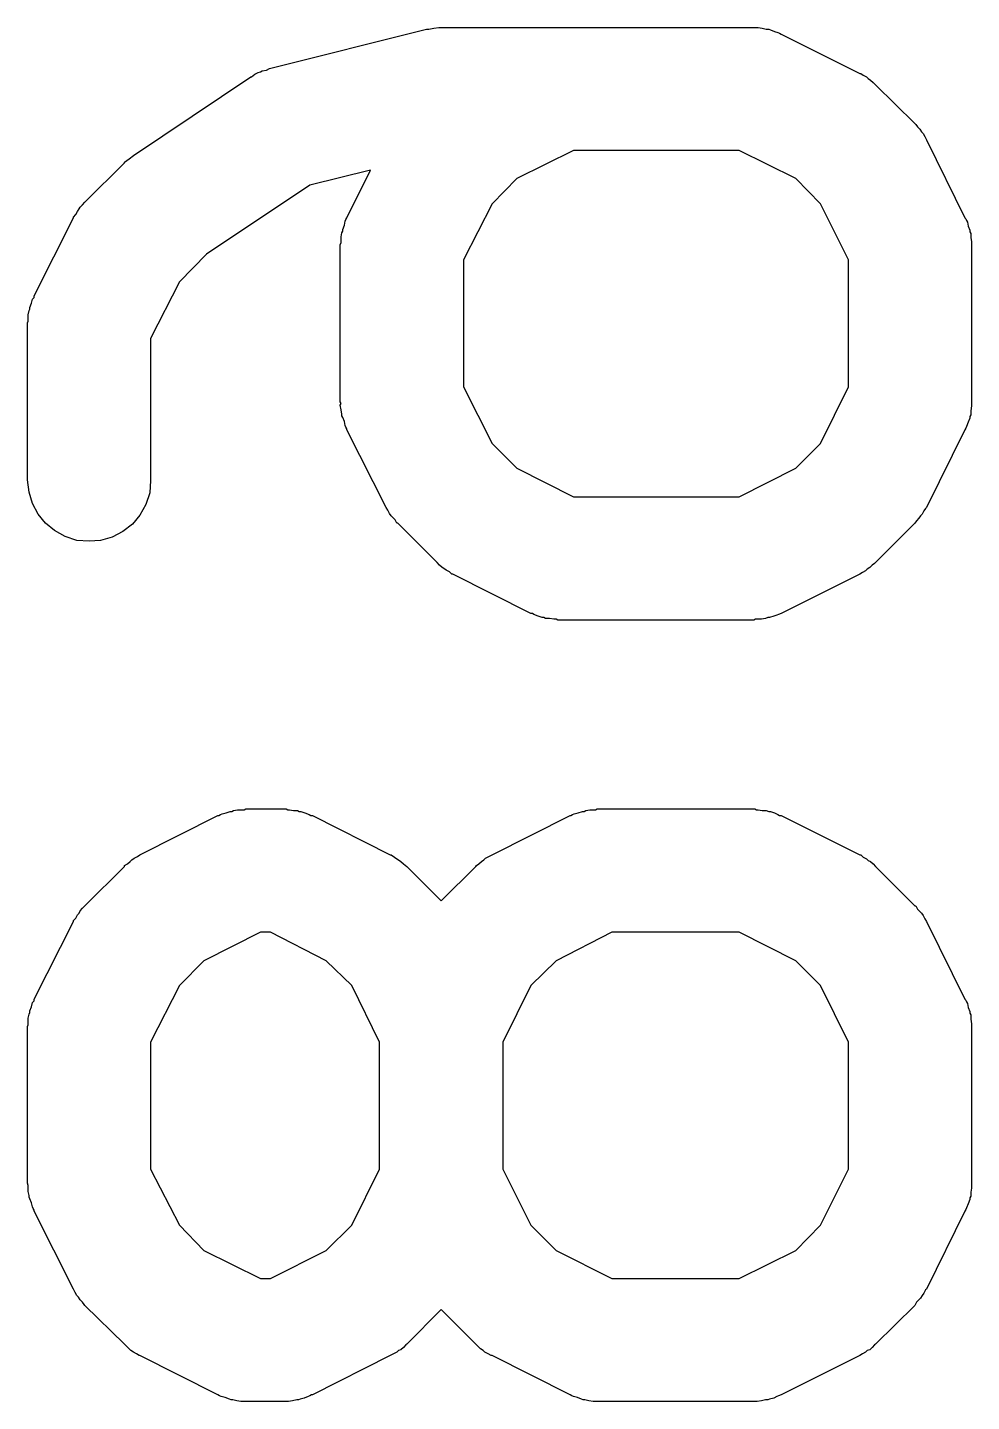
# Model space of a CAD drawing. Extents: x 94.5 to 145.5, y -143.6 to -114.4.
# Drawn here: x 100.342 to 101.492, y -137.235 to -135.561 of the extents above; entities that cross this region are included whole.
import ezdxf

# ---------------------------------------------------------------- set-up
doc = ezdxf.new("R2010")
doc.units = 0
doc.layers.add('BLACK', color=7, linetype='CONTINUOUS')

msp = doc.modelspace()

# ---------------------------------------------------------------- linework, layer by layer
at = {"layer": 'BLACK', "linetype": 'CONTINUOUS'}
for p, q in [((100.637, -135.611), (100.828, -135.563)), ((100.828, -135.563), (100.829, -135.563)), ((100.829, -135.563), (100.83, -135.563)), ((100.83, -135.563), (100.831, -135.563)), ((100.831, -135.563), (100.837, -135.562)), ((100.837, -135.562), (100.843, -135.561)), ((100.843, -135.561), (100.845, -135.561)), ((100.845, -135.561), (100.846, -135.561)), ((100.846, -135.561), (101.227, -135.561)), ((101.227, -135.561), (101.228, -135.561)), ((101.228, -135.561), (101.23, -135.561)), ((101.23, -135.561), (101.232, -135.561)), ((101.232, -135.561), (101.237, -135.562)), ((101.237, -135.562), (101.242, -135.563)), ((101.242, -135.563), (101.245, -135.563)), ((101.245, -135.563), (101.247, -135.564)), ((101.247, -135.564), (101.252, -135.566)), ((101.252, -135.566), (101.256, -135.567)), ((101.256, -135.567), (101.258, -135.568)), ((101.258, -135.568), (101.26, -135.569)), ((101.26, -135.569), (101.356, -135.617)), ((100.471, -135.717), (100.614, -135.621)), ((100.614, -135.621), (100.615, -135.621)), ((100.615, -135.621), (100.619, -135.618)), ((100.619, -135.618), (100.623, -135.616)), ((100.623, -135.616), (100.626, -135.615)), ((100.626, -135.615), (100.628, -135.614)), ((100.628, -135.614), (100.633, -135.613)), ((100.633, -135.613), (100.637, -135.611)), ((101.356, -135.617), (101.357, -135.617)), ((101.357, -135.617), (101.36, -135.619)), ((101.36, -135.619), (101.364, -135.621)), ((101.364, -135.621), (101.366, -135.623)), ((101.366, -135.623), (101.369, -135.625)), ((101.369, -135.625), (101.372, -135.628)), ((101.372, -135.628), (101.375, -135.631)), ((101.375, -135.631), (101.423, -135.678)), ((101.423, -135.678), (101.424, -135.679)), ((101.424, -135.679), (101.426, -135.682)), ((101.426, -135.682), (101.429, -135.685)), ((101.429, -135.685), (101.431, -135.688)), ((101.431, -135.688), (101.433, -135.69)), ((101.433, -135.69), (101.435, -135.694)), ((101.435, -135.694), (101.437, -135.698)), ((101.007, -135.711), (100.938, -135.745)), ((101.209, -135.711), (101.007, -135.711)), ((101.278, -135.745), (101.209, -135.711)), ((101.437, -135.698), (101.484, -135.793)), ((100.412, -135.774), (100.46, -135.726)), ((100.46, -135.725), (100.466, -135.721)), ((100.46, -135.726), (100.46, -135.725)), ((100.46, -135.726), (100.46, -135.726)), ((100.46, -135.726), (100.46, -135.726)), ((100.46, -135.726), (100.46, -135.726)), ((100.466, -135.721), (100.471, -135.717)), ((100.76, -135.735), (100.686, -135.753)), ((100.731, -135.793), (100.76, -135.735)), ((100.686, -135.753), (100.56, -135.837)), ((100.938, -135.745), (100.908, -135.776)), ((101.308, -135.776), (101.278, -135.745)), ((100.406, -135.78), (100.409, -135.777)), ((100.409, -135.777), (100.412, -135.774)), ((100.908, -135.776), (100.873, -135.844)), ((101.342, -135.844), (101.308, -135.776)), ((100.35, -135.888), (100.398, -135.793)), ((100.398, -135.792), (100.401, -135.789)), ((100.398, -135.793), (100.398, -135.792)), ((100.401, -135.789), (100.403, -135.785)), ((100.403, -135.785), (100.405, -135.782)), ((100.405, -135.782), (100.406, -135.78)), ((100.73, -135.795), (100.731, -135.793)), ((101.484, -135.793), (101.485, -135.794)), ((101.485, -135.794), (101.486, -135.796)), ((100.724, -135.816), (100.725, -135.811)), ((100.725, -135.811), (100.726, -135.809)), ((100.726, -135.807), (100.728, -135.802)), ((100.726, -135.809), (100.726, -135.807)), ((100.728, -135.802), (100.729, -135.797)), ((100.729, -135.797), (100.73, -135.795)), ((101.486, -135.796), (101.487, -135.798)), ((101.487, -135.798), (101.488, -135.803)), ((101.488, -135.803), (101.49, -135.808)), ((101.49, -135.808), (101.49, -135.81)), ((101.49, -135.81), (101.491, -135.812)), ((100.723, -135.826), (100.724, -135.823)), ((100.723, -135.827), (100.723, -135.826)), ((100.723, -136.017), (100.723, -135.827)), ((100.724, -135.821), (100.724, -135.816)), ((100.724, -135.823), (100.724, -135.821)), ((101.491, -135.812), (101.491, -135.817)), ((101.491, -135.817), (101.492, -135.822)), ((101.492, -135.822), (101.492, -135.824)), ((101.492, -135.824), (101.492, -135.827)), ((101.492, -135.827), (101.492, -136.017)), ((100.56, -135.837), (100.527, -135.871)), ((100.873, -135.844), (100.873, -135.999)), ((101.342, -135.999), (101.342, -135.844)), ((100.527, -135.871), (100.492, -135.94)), ((100.347, -135.897), (100.348, -135.892)), ((100.348, -135.892), (100.35, -135.89)), ((100.35, -135.89), (100.35, -135.888)), ((100.343, -135.911), (100.344, -135.906)), ((100.343, -135.916), (100.343, -135.911)), ((100.344, -135.906), (100.345, -135.904)), ((100.345, -135.902), (100.347, -135.897)), ((100.345, -135.904), (100.345, -135.902)), ((100.342, -135.921), (100.343, -135.919)), ((100.342, -135.922), (100.342, -135.921)), ((100.342, -136.112), (100.342, -135.922)), ((100.343, -135.919), (100.343, -135.916)), ((100.492, -135.94), (100.492, -136.112)), ((100.873, -135.999), (100.908, -136.068)), ((101.308, -136.068), (101.342, -135.999)), ((100.724, -136.019), (100.723, -136.017)), ((100.723, -136.021), (100.724, -136.019)), ((100.724, -136.027), (100.723, -136.021)), ((100.725, -136.032), (100.724, -136.027)), ((101.492, -136.022), (101.491, -136.028)), ((101.491, -136.028), (101.491, -136.033)), ((101.492, -136.017), (101.492, -136.018)), ((101.492, -136.018), (101.492, -136.02)), ((101.492, -136.02), (101.492, -136.022)), ((100.725, -136.034), (100.725, -136.032)), ((100.726, -136.036), (100.725, -136.034)), ((100.728, -136.041), (100.726, -136.036)), ((100.729, -136.046), (100.728, -136.041)), ((101.488, -136.042), (101.486, -136.047)), ((101.49, -136.037), (101.488, -136.042)), ((101.491, -136.033), (101.49, -136.035)), ((101.49, -136.035), (101.49, -136.037)), ((100.73, -136.048), (100.729, -136.046)), ((100.731, -136.05), (100.73, -136.048)), ((100.731, -136.051), (100.731, -136.05)), ((100.779, -136.146), (100.731, -136.051)), ((101.484, -136.051), (101.437, -136.146)), ((101.485, -136.049), (101.484, -136.051)), ((101.486, -136.047), (101.485, -136.049)), ((100.908, -136.068), (100.938, -136.098)), ((101.278, -136.098), (101.308, -136.068)), ((100.344, -136.127), (100.342, -136.112)), ((100.492, -136.112), (100.492, -136.113)), ((100.938, -136.098), (101.007, -136.133)), ((101.209, -136.133), (101.278, -136.098)), ((100.348, -136.141), (100.344, -136.127)), ((100.491, -136.128), (100.486, -136.142)), ((100.492, -136.113), (100.491, -136.128)), ((100.355, -136.154), (100.348, -136.141)), ((100.486, -136.142), (100.479, -136.155)), ((100.781, -136.149), (100.779, -136.146)), ((101.007, -136.133), (101.209, -136.133)), ((101.437, -136.146), (101.436, -136.147)), ((100.364, -136.165), (100.355, -136.154)), ((100.479, -136.155), (100.47, -136.166)), ((100.783, -136.153), (100.781, -136.149)), ((100.785, -136.156), (100.783, -136.153)), ((100.787, -136.158), (100.785, -136.156)), ((100.79, -136.161), (100.787, -136.158)), ((100.792, -136.165), (100.79, -136.161)), ((101.425, -136.162), (101.423, -136.165)), ((101.428, -136.159), (101.425, -136.162)), ((101.43, -136.156), (101.428, -136.159)), ((101.432, -136.154), (101.43, -136.156)), ((101.434, -136.15), (101.432, -136.154)), ((101.436, -136.147), (101.434, -136.15)), ((100.375, -136.174), (100.364, -136.165)), ((100.388, -136.181), (100.375, -136.174)), ((100.458, -136.175), (100.445, -136.182)), ((100.47, -136.166), (100.458, -136.175)), ((100.793, -136.165), (100.792, -136.165)), ((100.841, -136.213), (100.793, -136.165)), ((101.423, -136.165), (101.375, -136.213)), ((100.402, -136.186), (100.388, -136.181)), ((100.417, -136.187), (100.402, -136.186)), ((100.431, -136.186), (100.417, -136.187)), ((100.445, -136.182), (100.431, -136.186)), ((100.844, -136.216), (100.841, -136.213)), ((101.375, -136.213), (101.374, -136.214)), ((100.847, -136.219), (100.844, -136.216)), ((100.849, -136.22), (100.847, -136.219)), ((100.852, -136.222), (100.849, -136.22)), ((100.856, -136.224), (100.852, -136.222)), ((100.859, -136.227), (100.856, -136.224)), ((100.86, -136.227), (100.859, -136.227)), ((100.955, -136.275), (100.86, -136.227)), ((101.356, -136.227), (101.26, -136.275)), ((101.359, -136.225), (101.356, -136.227)), ((101.363, -136.223), (101.359, -136.225)), ((101.365, -136.221), (101.363, -136.223)), ((101.368, -136.219), (101.365, -136.221)), ((101.371, -136.216), (101.368, -136.219)), ((101.374, -136.214), (101.371, -136.216)), ((100.957, -136.275), (100.955, -136.275)), ((100.959, -136.276), (100.957, -136.275)), ((100.964, -136.278), (100.959, -136.276)), ((100.969, -136.28), (100.964, -136.278)), ((100.971, -136.28), (100.969, -136.28)), ((100.973, -136.281), (100.971, -136.28)), ((101.244, -136.28), (101.241, -136.281)), ((101.246, -136.28), (101.244, -136.28)), ((101.251, -136.278), (101.246, -136.28)), ((101.255, -136.277), (101.251, -136.278)), ((101.257, -136.276), (101.255, -136.277)), ((101.26, -136.275), (101.257, -136.276)), ((101.26, -136.275), (101.26, -136.275)), ((100.978, -136.281), (100.973, -136.281)), ((100.983, -136.282), (100.978, -136.281)), ((100.986, -136.282), (100.983, -136.282)), ((100.988, -136.283), (100.986, -136.282)), ((100.989, -136.283), (100.988, -136.283)), ((101.227, -136.283), (100.989, -136.283)), ((101.229, -136.282), (101.227, -136.283)), ((101.231, -136.282), (101.229, -136.282)), ((101.236, -136.282), (101.231, -136.282)), ((101.241, -136.281), (101.236, -136.282)), ((100.593, -136.515), (100.598, -136.514)), ((100.598, -136.514), (100.603, -136.514)), ((100.603, -136.514), (100.606, -136.514)), ((100.606, -136.514), (100.608, -136.513)), ((100.608, -136.513), (100.655, -136.513)), ((100.655, -136.513), (100.657, -136.513)), ((100.657, -136.513), (100.659, -136.514)), ((100.659, -136.514), (100.661, -136.514)), ((100.661, -136.514), (100.666, -136.515)), ((101.022, -136.515), (101.027, -136.514)), ((101.027, -136.514), (101.032, -136.514)), ((101.032, -136.514), (101.034, -136.514)), ((101.034, -136.514), (101.036, -136.513)), ((101.036, -136.513), (101.227, -136.513)), ((101.227, -136.513), (101.228, -136.513)), ((101.228, -136.513), (101.23, -136.514)), ((101.23, -136.514), (101.232, -136.514)), ((101.232, -136.514), (101.237, -136.515)), ((100.479, -136.569), (100.574, -136.521)), ((100.574, -136.521), (100.575, -136.521)), ((100.575, -136.521), (100.577, -136.52)), ((100.577, -136.52), (100.579, -136.519)), ((100.579, -136.519), (100.584, -136.518)), ((100.584, -136.518), (100.589, -136.516)), ((100.589, -136.516), (100.591, -136.516)), ((100.591, -136.516), (100.593, -136.515)), ((100.666, -136.515), (100.671, -136.515)), ((100.671, -136.515), (100.673, -136.516)), ((100.673, -136.516), (100.675, -136.516)), ((100.675, -136.516), (100.68, -136.518)), ((100.68, -136.518), (100.685, -136.52)), ((100.685, -136.52), (100.687, -136.521)), ((100.687, -136.521), (100.689, -136.521)), ((100.689, -136.521), (100.784, -136.569)), ((100.908, -136.569), (101.003, -136.521)), ((101.003, -136.521), (101.004, -136.521)), ((101.004, -136.521), (101.006, -136.52)), ((101.006, -136.52), (101.008, -136.519)), ((101.008, -136.519), (101.013, -136.518)), ((101.013, -136.518), (101.018, -136.516)), ((101.018, -136.516), (101.02, -136.516)), ((101.02, -136.516), (101.022, -136.515)), ((101.237, -136.515), (101.242, -136.515)), ((101.242, -136.515), (101.245, -136.516)), ((101.245, -136.516), (101.247, -136.516)), ((101.247, -136.516), (101.252, -136.518)), ((101.252, -136.518), (101.256, -136.52)), ((101.256, -136.52), (101.258, -136.521)), ((101.258, -136.521), (101.26, -136.521)), ((101.26, -136.521), (101.356, -136.569)), ((100.46, -136.582), (100.464, -136.58)), ((100.464, -136.58), (100.467, -136.577)), ((100.467, -136.577), (100.469, -136.575)), ((100.469, -136.575), (100.472, -136.573)), ((100.472, -136.573), (100.476, -136.571)), ((100.476, -136.571), (100.479, -136.569)), ((100.784, -136.569), (100.785, -136.569)), ((100.785, -136.569), (100.789, -136.572)), ((100.789, -136.572), (100.792, -136.574)), ((100.792, -136.574), (100.795, -136.576)), ((100.795, -136.576), (100.797, -136.577)), ((100.797, -136.577), (100.8, -136.58)), ((100.8, -136.58), (100.804, -136.583)), ((100.889, -136.582), (100.892, -136.58)), ((100.892, -136.58), (100.895, -136.577)), ((100.895, -136.577), (100.898, -136.575)), ((100.898, -136.575), (100.9, -136.573)), ((100.9, -136.573), (100.904, -136.571)), ((100.904, -136.571), (100.908, -136.569)), ((101.356, -136.569), (101.357, -136.569)), ((101.357, -136.569), (101.36, -136.572)), ((101.36, -136.572), (101.364, -136.574)), ((101.364, -136.574), (101.366, -136.576)), ((101.366, -136.576), (101.369, -136.577)), ((101.369, -136.577), (101.372, -136.58)), ((101.372, -136.58), (101.375, -136.583)), ((100.412, -136.631), (100.46, -136.583)), ((100.46, -136.583), (100.46, -136.582)), ((100.804, -136.583), (100.846, -136.625)), ((100.846, -136.625), (100.888, -136.583)), ((100.888, -136.583), (100.889, -136.582)), ((101.375, -136.583), (101.423, -136.631)), ((100.409, -136.634), (100.412, -136.631)), ((101.423, -136.631), (101.424, -136.631)), ((101.424, -136.631), (101.426, -136.635)), ((100.398, -136.649), (100.401, -136.646)), ((100.401, -136.646), (100.403, -136.642)), ((100.403, -136.642), (100.405, -136.64)), ((100.405, -136.64), (100.406, -136.637)), ((100.406, -136.637), (100.409, -136.634)), ((101.426, -136.635), (101.429, -136.638)), ((101.429, -136.638), (101.431, -136.64)), ((101.431, -136.64), (101.433, -136.643)), ((101.433, -136.643), (101.435, -136.647)), ((101.435, -136.647), (101.437, -136.65)), ((100.35, -136.745), (100.398, -136.65)), ((100.398, -136.65), (100.398, -136.649)), ((100.626, -136.663), (100.557, -136.698)), ((100.638, -136.663), (100.626, -136.663)), ((100.706, -136.698), (100.638, -136.663)), ((101.054, -136.663), (100.986, -136.698)), ((101.209, -136.663), (101.054, -136.663)), ((101.278, -136.698), (101.209, -136.663)), ((101.437, -136.65), (101.484, -136.745)), ((100.557, -136.698), (100.527, -136.728)), ((100.737, -136.728), (100.706, -136.698)), ((100.986, -136.698), (100.955, -136.728)), ((101.308, -136.728), (101.278, -136.698)), ((100.527, -136.728), (100.492, -136.797)), ((100.771, -136.797), (100.737, -136.728)), ((100.955, -136.728), (100.921, -136.797)), ((101.342, -136.797), (101.308, -136.728)), ((100.347, -136.754), (100.348, -136.749)), ((100.348, -136.749), (100.35, -136.747)), ((100.35, -136.747), (100.35, -136.745)), ((101.484, -136.745), (101.485, -136.746)), ((101.485, -136.746), (101.486, -136.748)), ((101.486, -136.748), (101.487, -136.75)), ((100.343, -136.768), (100.344, -136.763)), ((100.344, -136.763), (100.345, -136.761)), ((100.345, -136.759), (100.347, -136.754)), ((100.345, -136.761), (100.345, -136.759)), ((101.487, -136.75), (101.488, -136.755)), ((101.488, -136.755), (101.49, -136.76)), ((101.49, -136.76), (101.49, -136.762)), ((101.49, -136.762), (101.491, -136.764)), ((101.491, -136.764), (101.491, -136.769)), ((100.342, -136.778), (100.343, -136.776)), ((100.342, -136.779), (100.342, -136.778)), ((100.342, -136.969), (100.342, -136.779)), ((100.343, -136.774), (100.343, -136.768)), ((100.343, -136.776), (100.343, -136.774)), ((101.491, -136.769), (101.492, -136.775)), ((101.492, -136.775), (101.492, -136.777)), ((101.492, -136.777), (101.492, -136.779)), ((101.492, -136.779), (101.492, -136.969)), ((100.492, -136.797), (100.492, -136.952)), ((100.771, -136.952), (100.771, -136.797)), ((100.921, -136.797), (100.921, -136.952)), ((101.342, -136.952), (101.342, -136.797)), ((100.492, -136.952), (100.527, -137.02)), ((100.737, -137.02), (100.771, -136.952)), ((100.921, -136.952), (100.955, -137.02)), ((101.308, -137.02), (101.342, -136.952)), ((100.343, -136.972), (100.342, -136.969)), ((100.343, -136.974), (100.343, -136.972)), ((100.343, -136.979), (100.343, -136.974)), ((100.344, -136.984), (100.343, -136.979)), ((101.492, -136.975), (101.491, -136.98)), ((101.491, -136.98), (101.491, -136.985)), ((101.492, -136.969), (101.492, -136.97)), ((101.492, -136.97), (101.492, -136.973)), ((101.492, -136.973), (101.492, -136.975)), ((100.344, -136.986), (100.344, -136.984)), ((100.345, -136.988), (100.344, -136.986)), ((100.347, -136.993), (100.345, -136.988)), ((100.348, -136.998), (100.347, -136.993)), ((100.349, -137), (100.348, -136.998)), ((100.35, -137.002), (100.349, -137)), ((101.486, -136.999), (101.485, -137.001)), ((101.488, -136.994), (101.486, -136.999)), ((101.49, -136.989), (101.488, -136.994)), ((101.491, -136.985), (101.49, -136.987)), ((101.49, -136.987), (101.49, -136.989)), ((100.35, -137.003), (100.35, -137.002)), ((100.398, -137.098), (100.35, -137.003)), ((101.484, -137.003), (101.437, -137.098)), ((101.485, -137.001), (101.484, -137.003)), ((100.527, -137.02), (100.557, -137.051)), ((100.706, -137.051), (100.737, -137.02)), ((100.955, -137.02), (100.986, -137.051)), ((101.278, -137.051), (101.308, -137.02)), ((100.557, -137.051), (100.626, -137.085)), ((100.638, -137.085), (100.706, -137.051)), ((100.986, -137.051), (101.054, -137.085)), ((101.209, -137.085), (101.278, -137.051)), ((100.4, -137.102), (100.398, -137.098)), ((100.626, -137.085), (100.638, -137.085)), ((101.054, -137.085), (101.209, -137.085)), ((101.436, -137.099), (101.434, -137.103)), ((101.437, -137.098), (101.436, -137.099)), ((100.402, -137.106), (100.4, -137.102)), ((100.404, -137.108), (100.402, -137.106)), ((100.406, -137.111), (100.404, -137.108)), ((100.409, -137.114), (100.406, -137.111)), ((100.411, -137.117), (100.409, -137.114)), ((100.412, -137.118), (100.411, -137.117)), ((101.425, -137.114), (101.423, -137.118)), ((101.428, -137.111), (101.425, -137.114)), ((101.43, -137.109), (101.428, -137.111)), ((101.432, -137.106), (101.43, -137.109)), ((101.434, -137.103), (101.432, -137.106)), ((100.46, -137.165), (100.412, -137.118)), ((100.846, -137.123), (100.804, -137.165)), ((100.888, -137.165), (100.846, -137.123)), ((101.423, -137.118), (101.375, -137.165)), ((100.463, -137.168), (100.46, -137.165)), ((100.803, -137.166), (100.8, -137.169)), ((100.804, -137.165), (100.803, -137.166)), ((100.891, -137.168), (100.888, -137.165)), ((101.374, -137.166), (101.371, -137.169)), ((101.375, -137.165), (101.374, -137.166)), ((100.466, -137.171), (100.463, -137.168)), ((100.468, -137.173), (100.466, -137.171)), ((100.471, -137.175), (100.468, -137.173)), ((100.475, -137.177), (100.471, -137.175)), ((100.478, -137.179), (100.475, -137.177)), ((100.479, -137.179), (100.478, -137.179)), ((100.574, -137.227), (100.479, -137.179)), ((100.784, -137.179), (100.689, -137.227)), ((100.788, -137.177), (100.784, -137.179)), ((100.792, -137.175), (100.788, -137.177)), ((100.794, -137.173), (100.792, -137.175)), ((100.797, -137.172), (100.794, -137.173)), ((100.8, -137.169), (100.797, -137.172)), ((100.894, -137.171), (100.891, -137.168)), ((100.897, -137.173), (100.894, -137.171)), ((100.899, -137.175), (100.897, -137.173)), ((100.903, -137.177), (100.899, -137.175)), ((100.907, -137.179), (100.903, -137.177)), ((100.908, -137.179), (100.907, -137.179)), ((101.003, -137.227), (100.908, -137.179)), ((101.356, -137.179), (101.26, -137.227)), ((101.359, -137.177), (101.356, -137.179)), ((101.363, -137.175), (101.359, -137.177)), ((101.365, -137.173), (101.363, -137.175)), ((101.368, -137.172), (101.365, -137.173)), ((101.371, -137.169), (101.368, -137.172)), ((100.576, -137.228), (100.574, -137.227)), ((100.578, -137.229), (100.576, -137.228)), ((100.583, -137.23), (100.578, -137.229)), ((100.588, -137.232), (100.583, -137.23)), ((100.59, -137.233), (100.588, -137.232)), ((100.592, -137.233), (100.59, -137.233)), ((100.597, -137.234), (100.592, -137.233)), ((100.602, -137.235), (100.597, -137.234)), ((100.665, -137.234), (100.66, -137.235)), ((100.67, -137.233), (100.665, -137.234)), ((100.672, -137.233), (100.67, -137.233)), ((100.674, -137.232), (100.672, -137.233)), ((100.679, -137.231), (100.674, -137.232)), ((100.684, -137.229), (100.679, -137.231)), ((100.686, -137.228), (100.684, -137.229)), ((100.688, -137.227), (100.686, -137.228)), ((100.689, -137.227), (100.688, -137.227)), ((101.005, -137.228), (101.003, -137.227)), ((101.007, -137.229), (101.005, -137.228)), ((101.012, -137.23), (101.007, -137.229)), ((101.017, -137.232), (101.012, -137.23)), ((101.019, -137.233), (101.017, -137.232)), ((101.021, -137.233), (101.019, -137.233)), ((101.026, -137.234), (101.021, -137.233)), ((101.031, -137.235), (101.026, -137.234)), ((101.236, -137.234), (101.231, -137.235)), ((101.241, -137.233), (101.236, -137.234)), ((101.244, -137.233), (101.241, -137.233)), ((101.246, -137.232), (101.244, -137.233)), ((101.251, -137.231), (101.246, -137.232)), ((101.255, -137.229), (101.251, -137.231)), ((101.257, -137.228), (101.255, -137.229)), ((101.26, -137.227), (101.257, -137.228)), ((101.26, -137.227), (101.26, -137.227)), ((100.605, -137.235), (100.602, -137.235)), ((100.607, -137.235), (100.605, -137.235)), ((100.608, -137.235), (100.607, -137.235)), ((100.655, -137.235), (100.608, -137.235)), ((100.658, -137.235), (100.655, -137.235)), ((100.66, -137.235), (100.658, -137.235)), ((101.033, -137.235), (101.031, -137.235)), ((101.035, -137.235), (101.033, -137.235)), ((101.036, -137.235), (101.035, -137.235)), ((101.227, -137.235), (101.036, -137.235)), ((101.229, -137.235), (101.227, -137.235)), ((101.231, -137.235), (101.229, -137.235))]:
    msp.add_line(p, q, dxfattribs=at)

doc.saveas('drawing.dxf')
